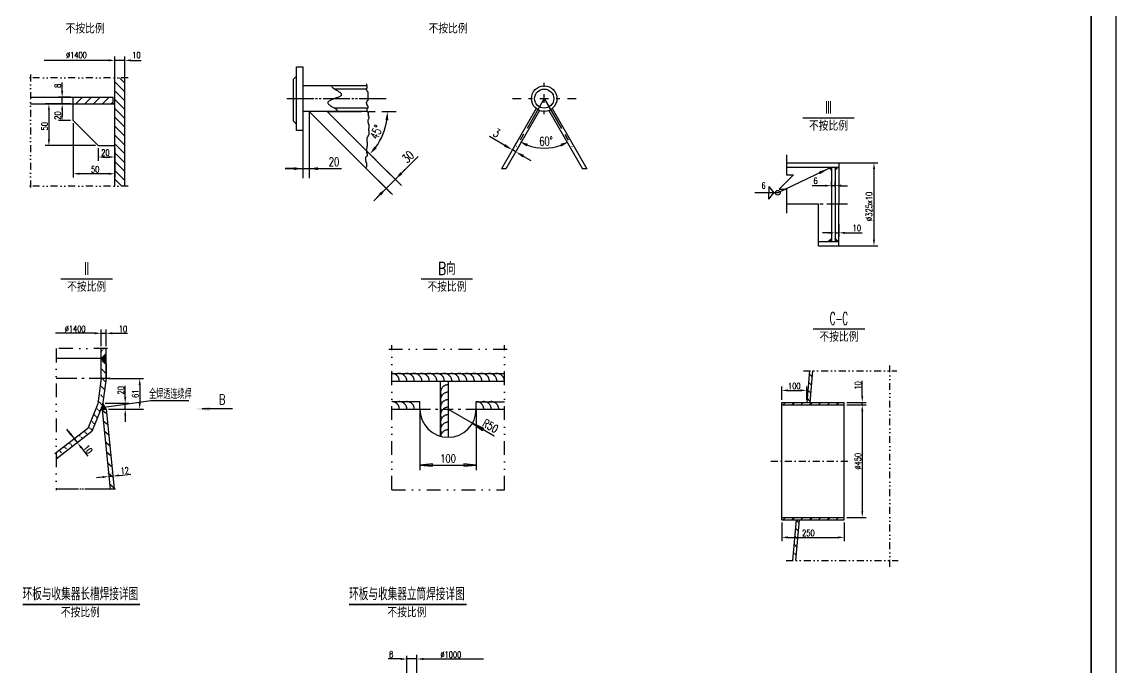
# Model space of a CAD drawing. Extents: x 1416 to 4159, y -4009 to -2804.
# Drawn here: x 1819.6 to 2257.2, y -3506.5 to -3248.4 of the extents above; entities that cross this region are included whole.
import ezdxf
from ezdxf.enums import TextEntityAlignment as Align

# ---------------------------------------------------------------- set-up
doc = ezdxf.new("R2010")
doc.units = 0
doc.header["$LTSCALE"] = 11
doc.header["$MEASUREMENT"] = 0
for name, pattern in [('CENTER', [2, 1.25, -0.25, 0.25, -0.25]), ('CENTER2', [1.125, 0.75, -0.125, 0.125, -0.125]), ('DASHDOT2', [0.5, 0.25, -0.125, 0, -0.125]), ('DIVIDE', [1.25, 0.5, -0.25, 0, -0.25, 0, -0.25]), ('DIVIDE2', [0.625, 0.25, -0.125, 0, -0.125, 0, -0.125])]:
    doc.linetypes.add(name, pattern=pattern)
doc.layers.get('0').update_dxf_attribs({"linetype": 'CONTINUOUS'})
doc.layers.get('DEFPOINTS').update_dxf_attribs({"linetype": 'CONTINUOUS'})
for name, color, linetype in [('1', 2, 'CENTER'), ('2', 2, 'CONTINUOUS'), ('3', 2, 'DIVIDE')]:
    doc.layers.add(name, color=color, linetype=linetype)
doc.styles.add('H5', font='romans', dxfattribs={"width": 0.8, "bigfont": 'HZ5.SHX'})
doc.styles.add('HZ', font='txt', dxfattribs={"width": 0.5, "bigfont": 'hztxt.shx'})
doc.styles.add('HZTXT', font='ROMANS', dxfattribs={"width": 0.7, "bigfont": 'HZTXT'})
doc.dimstyles.get("Standard").update_dxf_attribs({"dimtxt": 0.18, "dimasz": 0.18, "dimexe": 0.18, "dimexo": 0.0625, "dimgap": 0.09, "dimtad": 0, "dimtih": 1, "dimtoh": 1, "dimdec": 4, "dimzin": 0, "dimtxsty": 'STANDARD', "dimcen": 0.09, "dimazin": 3, "dimtfac": 1, "dimtdec": 4, "dimtofl": 0, "dimtmove": 0, "dimatfit": 3, "dimtolj": 1, "dimtzin": 0})
doc.dimstyles.new('STANDARD$0', dxfattribs={"dimscale": 0, "dimtxt": 4, "dimasz": 3, "dimexe": 1.5, "dimexo": 0, "dimgap": 1, "dimtad": 1, "dimdec": 0, "dimlfac": 5, "dimzin": 12, "dimtxsty": 'H5', "dimcen": 0, "dimazin": 3, "dimtfac": 1, "dimtdec": 0, "dimtmove": 0, "dimatfit": 3, "dimtvp": 0.833333, "dimtolj": 1, "dimtzin": 1})
pattern_1 = [(45, (-755.42758, -109.4814), (-0.0883883476, 0.0883883476), []), (135, (-755.42758, -109.4814), (-0.0883883476, -0.0883883476), [])]
pattern_2 = [(45, (0, 102.917), (-1.767767, 1.767767), [])]

# ---------------------------------------------------------------- blocks, each defined once
blk = doc.blocks.new('*D71')
at = {"color": 2, "linetype": 'BYBLOCK'}
for p, q in [((2148.96, -3310.57), (2148.96, -3315.48)), ((2150.51, -3310.57), (2150.51, -3315.48)), ((2146.46, -3313.98), (2143.96, -3313.98)), ((2148.96, -3313.98), (2150.51, -3313.98)), ((2153.01, -3313.98), (2159.87, -3313.98))]:
    blk.add_line(p, q, dxfattribs=at)
for points in [[(2146.46, -3313.57), (2146.46, -3314.4), (2148.96, -3313.98)], [(2153.01, -3313.57), (2153.01, -3314.4), (2150.51, -3313.98)]]:
    blk.add_solid(points, dxfattribs=at)
at = {"layer": 'DEFPOINTS', "color": 0, "linetype": 'BYBLOCK'}
for p in [(2148.96, -3310.57), (2150.51, -3310.57), (2150.51, -3313.98)]:
    blk.add_point(p, dxfattribs=at)
at = {"color": 2, "linetype": 'BYBLOCK', "insert": (2157.69, -3312.03), "char_height": 2.5, "attachment_point": 5, "style": 'H5'}
blk.add_mtext('\\A1;10', dxfattribs=at)
blk = doc.blocks.new('*D72')
at = {"color": 2, "linetype": 'BYBLOCK'}
for p, q in [((2148.17, -3285.95), (2166.04, -3285.95)), ((2164.54, -3288.45), (2164.54, -3316.69)), ((2143.73, -3319.19), (2166.04, -3319.19))]:
    blk.add_line(p, q, dxfattribs=at)
for points in [[(2164.13, -3288.45), (2164.96, -3288.45), (2164.54, -3285.95)], [(2164.13, -3316.69), (2164.96, -3316.69), (2164.54, -3319.19)]]:
    blk.add_solid(points, dxfattribs=at)
at = {"layer": 'DEFPOINTS', "color": 0, "linetype": 'BYBLOCK'}
for p in [(2148.17, -3285.95), (2143.73, -3319.19), (2164.54, -3319.19)]:
    blk.add_point(p, dxfattribs=at)
at = {"color": 2, "linetype": 'BYBLOCK', "insert": (2162.59, -3303.42), "char_height": 2.5, "attachment_point": 5, "rotation": 90, "style": 'H5'}
blk.add_mtext('\\A1;∅325x10', dxfattribs=at)
blk = doc.blocks.new('*D73')
at = {"color": 2, "linetype": 'BYBLOCK'}
for p, q in [((2144.99, -3295.11), (2139.85, -3295.11)), ((2147.49, -3295.4), (2147.49, -3293.61)), ((2148.96, -3295.11), (2147.49, -3295.11)), ((2148.96, -3295.4), (2148.96, -3293.61)), ((2151.46, -3295.11), (2153.96, -3295.11))]:
    blk.add_line(p, q, dxfattribs=at)
for points in [[(2144.99, -3294.69), (2144.99, -3295.52), (2147.49, -3295.11)], [(2151.46, -3294.69), (2151.46, -3295.52), (2148.96, -3295.11)]]:
    blk.add_solid(points, dxfattribs=at)
at = {"layer": 'DEFPOINTS', "color": 0, "linetype": 'BYBLOCK'}
for p in [(2148.96, -3295.11), (2147.49, -3295.4), (2148.96, -3295.4)]:
    blk.add_point(p, dxfattribs=at)
at = {"color": 2, "linetype": 'BYBLOCK', "insert": (2141.17, -3293.16), "char_height": 2.5, "attachment_point": 5, "style": 'H5'}
blk.add_mtext('\\A1;6', dxfattribs=at)
blk = doc.blocks.new('*D79')
at = {"color": 0, "linetype": 'BYBLOCK'}
blk.add_arc((2028.5, -3279.1), 19.8, 250.0954, 289.8027, dxfattribs=at)
for points in [[(2021.51, -3298.24), (2022, -3297.19), (2018.58, -3296.24)], [(2034.96, -3297.2), (2035.45, -3298.26), (2038.38, -3296.26)]]:
    blk.add_solid(points, dxfattribs=at)
at = {"layer": 'DEFPOINTS', "color": 0, "linetype": 'BYBLOCK'}
for p in [(2028.5, -3279.1), (2028.5, -3279.1), (2017.42, -3298.25), (2025.04, -3298.59), (2039.54, -3298.27)]:
    blk.add_point(p, dxfattribs=at)
at = {"color": 0, "linetype": 'BYBLOCK', "insert": (2029.23, -3296.13), "char_height": 3.5, "attachment_point": 5, "rotation": 2.4571, "style": 'HZTXT'}
blk.add_mtext('\\A1;60°', dxfattribs=at)
blk = doc.blocks.new('*D80')
at = {"color": 0, "linetype": 'BYBLOCK'}
for p, q in [((1971.37, -3308.93), (1978.07, -3302.24)), ((1965.64, -3308.14), (1971.37, -3313.88)), ((1962.03, -3311.75), (1967.77, -3317.48)), ((1965.29, -3315.01), (1968.9, -3311.4)), ((1962.82, -3317.48), (1960.34, -3319.96))]:
    blk.add_line(p, q, dxfattribs=at)
for points in [[(1970.96, -3308.52), (1971.79, -3309.34), (1968.9, -3311.4)], [(1962.41, -3317.07), (1963.23, -3317.9), (1965.29, -3315.01)]]:
    blk.add_solid(points, dxfattribs=at)
at = {"layer": 'DEFPOINTS', "color": 0, "linetype": 'BYBLOCK'}
for p in [(1964.93, -3307.44), (1961.32, -3311.04), (1968.9, -3311.4)]:
    blk.add_point(p, dxfattribs=at)
at = {"color": 0, "linetype": 'BYBLOCK', "insert": (1974.01, -3302.4), "char_height": 3.5, "attachment_point": 5, "rotation": 45, "style": 'HZTXT'}
blk.add_mtext('\\A1;30', dxfattribs=at)
blk = doc.blocks.new('*D81')
at = {"color": 0, "linetype": 'BYBLOCK'}
for p, q in [((1963.54, -3284.22), (1969.32, -3284.23)), ((1958.14, -3300.64), (1961.23, -3303.74))]:
    blk.add_line(p, q, dxfattribs=at)
blk.add_arc((1941.69, -3284.2), 24.13, 323.317, 351.6151, dxfattribs=at)
for points in [[(1964.98, -3287.67), (1966.15, -3287.76), (1965.82, -3284.23)], [(1961.49, -3299), (1960.6, -3298.23), (1958.76, -3301.26)]]:
    blk.add_solid(points, dxfattribs=at)
at = {"layer": 'DEFPOINTS', "color": 0, "linetype": 'BYBLOCK'}
for p in [(1941.69, -3284.2), (1941.69, -3284.2), (1962.54, -3284.22), (1965, -3290.46), (1957.43, -3299.94)]:
    blk.add_point(p, dxfattribs=at)
at = {"color": 0, "linetype": 'BYBLOCK', "insert": (1961.4, -3292.49), "char_height": 3.5, "attachment_point": 5, "rotation": 67.1934, "style": 'HZTXT'}
blk.add_mtext('\\A1;45°', dxfattribs=at)
blk = doc.blocks.new('*D82')
at = {"color": 0, "linetype": 'BYBLOCK'}
for p, q in [((1934.48, -3285.2), (1934.48, -3310.61)), ((1931.93, -3292.85), (1931.93, -3310.61)), ((1928.43, -3307.11), (1924.93, -3307.11)), ((1931.93, -3307.11), (1934.48, -3307.11)), ((1937.98, -3307.11), (1947.45, -3307.11))]:
    blk.add_line(p, q, dxfattribs=at)
for points in [[(1928.43, -3306.53), (1928.43, -3307.69), (1931.93, -3307.11)], [(1937.98, -3306.53), (1937.98, -3307.69), (1934.48, -3307.11)]]:
    blk.add_solid(points, dxfattribs=at)
at = {"layer": 'DEFPOINTS', "color": 0, "linetype": 'BYBLOCK'}
for p in [(1934.48, -3284.2), (1931.93, -3291.85), (1934.48, -3307.11)]:
    blk.add_point(p, dxfattribs=at)
at = {"color": 0, "linetype": 'BYBLOCK', "insert": (1944.46, -3304.36), "char_height": 3.5, "attachment_point": 5, "style": 'HZTXT'}
blk.add_mtext('\\A1;20', dxfattribs=at)
blk = doc.blocks.new('*D83')
at = {"color": 0, "linetype": 'BYBLOCK'}
for p, q in [((2012.75, -3297.84), (2006.58, -3294.27)), ((2016.19, -3298.89), (2017.53, -3296.56)), ((2017.51, -3299.66), (2018.86, -3297.32)), ((2017.11, -3300.35), (2015.78, -3299.59)), ((2020.14, -3302.1), (2023.17, -3303.85))]:
    blk.add_line(p, q, dxfattribs=at)
for points in [[(2013.04, -3297.33), (2012.46, -3298.34), (2015.78, -3299.59)], [(2020.43, -3301.6), (2019.85, -3302.61), (2017.11, -3300.35)]]:
    blk.add_solid(points, dxfattribs=at)
at = {"layer": 'DEFPOINTS', "color": 0, "linetype": 'BYBLOCK'}
for p in [(2015.69, -3299.76), (2017.01, -3300.52), (2017.11, -3300.35)]:
    blk.add_point(p, dxfattribs=at)
at = {"color": 0, "linetype": 'BYBLOCK', "insert": (2009.52, -3292.8), "char_height": 3.5, "attachment_point": 5, "rotation": 329.9999, "style": 'HZTXT'}
blk.add_mtext('\\A1;3', dxfattribs=at)
blk = doc.blocks.new('*X11')
at = {"color": 0}
for p, q in [((15589, 7422), (15649, 7482)), ((15589, 7316), (15649, 7376)), ((15595, 7216), (15635, 7255)), ((15635, 7255), (15649, 7270)), ((15607, 7122), (15660, 7175)), ((15620, 7028), (15672, 7081)), ((15633, 6935), (15684, 6987)), ((15663, 6860), (15708, 6905)), ((15694, 6784), (15738, 6829)), ((15724, 6708), (15769, 6753)), ((15755, 6633), (15799, 6677)), ((15810, 6582), (15850, 6622)), ((15870, 6536), (15910, 6576)), ((15929, 6490), (15970, 6530)), ((15989, 6443), (16030, 6484)), ((16049, 6397), (16090, 6438)), ((16108, 6350), (16150, 6392)), ((16168, 6304), (16189, 6325))]:
    blk.add_line(p, q, dxfattribs=at)
blk = doc.blocks.new('*X12')
at = {"color": 0}
blk.add_line((15649, 7579), (15613, 7615), dxfattribs=at)
blk = doc.blocks.new('*D92')
at = {"color": 0, "linetype": 'BYBLOCK'}
for p, q in [((2123.46, -3502.53), (2123.46, -3497.21)), ((2125.96, -3498.71), (2130.96, -3498.71)), ((2133.46, -3502.53), (2133.46, -3497.21))]:
    blk.add_line(p, q, dxfattribs=at)
for points in [[(2125.96, -3498.3), (2125.96, -3499.13), (2123.46, -3498.71)], [(2130.96, -3498.3), (2130.96, -3499.13), (2133.46, -3498.71)]]:
    blk.add_solid(points, dxfattribs=at)
at = {"layer": 'DEFPOINTS', "color": 0, "linetype": 'BYBLOCK'}
for p in [(2133.46, -3498.71), (2123.46, -3503.53), (2133.46, -3503.53)]:
    blk.add_point(p, dxfattribs=at)
at = {"color": 0, "linetype": 'BYBLOCK', "insert": (2128.5, -3496.96), "char_height": 2.5, "attachment_point": 5, "style": 'HZTXT'}
blk.add_mtext('\\A1;100', dxfattribs=at)
blk = doc.blocks.new('*D93')
at = {"color": 0, "linetype": 'BYBLOCK'}
for p, q in [((2123.46, -3551.53), (2123.46, -3559.01)), ((2148.46, -3551.53), (2148.46, -3559.01)), ((2125.96, -3557.51), (2145.96, -3557.51))]:
    blk.add_line(p, q, dxfattribs=at)
for points in [[(2125.96, -3557.1), (2125.96, -3557.93), (2123.46, -3557.51)], [(2145.96, -3557.1), (2145.96, -3557.93), (2148.46, -3557.51)]]:
    blk.add_solid(points, dxfattribs=at)
at = {"layer": 'DEFPOINTS', "color": 0, "linetype": 'BYBLOCK'}
for p in [(2123.46, -3550.53), (2148.46, -3550.53), (2148.46, -3557.51)]:
    blk.add_point(p, dxfattribs=at)
at = {"color": 0, "linetype": 'BYBLOCK', "insert": (2134.15, -3555.76), "char_height": 2.5, "attachment_point": 5, "style": 'HZTXT'}
blk.add_mtext('\\A1;250', dxfattribs=at)
blk = doc.blocks.new('*D94')
at = {"color": 0, "linetype": 'BYBLOCK'}
for p, q in [((2149.46, -3504.53), (2157.19, -3504.53)), ((2155.69, -3507.03), (2155.69, -3547.03)), ((2149.46, -3549.53), (2157.19, -3549.53))]:
    blk.add_line(p, q, dxfattribs=at)
for points in [[(2155.28, -3507.03), (2156.11, -3507.03), (2155.69, -3504.53)], [(2155.28, -3547.03), (2156.11, -3547.03), (2155.69, -3549.53)]]:
    blk.add_solid(points, dxfattribs=at)
at = {"layer": 'DEFPOINTS', "color": 0, "linetype": 'BYBLOCK'}
for p in [(2148.46, -3504.53), (2148.46, -3549.53), (2155.69, -3549.53)]:
    blk.add_point(p, dxfattribs=at)
at = {"color": 0, "linetype": 'BYBLOCK', "insert": (2153.94, -3527.07), "char_height": 2.5, "attachment_point": 5, "rotation": 90, "style": 'HZTXT'}
blk.add_mtext('\\A1;∅450', dxfattribs=at)
blk = doc.blocks.new('*D95')
at = {"color": 0, "linetype": 'BYBLOCK'}
for p, q in [((2155.69, -3501.03), (2155.69, -3494.94)), ((2149.46, -3503.53), (2157.19, -3503.53)), ((2149.46, -3504.53), (2157.19, -3504.53)), ((2155.69, -3504.53), (2155.69, -3503.53)), ((2155.69, -3507.03), (2155.69, -3509.53))]:
    blk.add_line(p, q, dxfattribs=at)
for points in [[(2155.28, -3501.03), (2156.11, -3501.03), (2155.69, -3503.53)], [(2155.28, -3507.03), (2156.11, -3507.03), (2155.69, -3504.53)]]:
    blk.add_solid(points, dxfattribs=at)
at = {"layer": 'DEFPOINTS', "color": 0, "linetype": 'BYBLOCK'}
for p in [(2148.46, -3503.53), (2148.46, -3504.53), (2155.69, -3503.53)]:
    blk.add_point(p, dxfattribs=at)
at = {"color": 0, "linetype": 'BYBLOCK', "insert": (2153.94, -3496.74), "char_height": 2.5, "attachment_point": 5, "rotation": 90, "style": 'HZTXT'}
blk.add_mtext('\\A1;10', dxfattribs=at)

msp = doc.modelspace()

# ---------------------------------------------------------------- hatches: boundary and pattern name
h = msp.add_hatch()
h.set_pattern_fill('ANSI37', color=2, style=0)
h.set_pattern_definition([(315, (-2743.02769, -23.1469), (-0.0883883476, -0.0883883476), []), (225, (-2743.02769, -23.1469), (-0.0883883476, 0.0883883476), [])])
h.paths.add_polyline_path([(2143.32549, -3307.70622), (2142.10011, -3306.48436), (2143.32549, -3306.48436)])
h.paths.add_polyline_path([(2144.79807, -3307.70622), (2144.79807, -3306.48436), (2146.02345, -3306.48436)])
h = msp.add_hatch()
h.set_pattern_fill('ANSI37', color=2, style=0)
h.set_pattern_definition([(45, (-2743.02769, -6619.59953), (-0.0883883476, 0.0883883476), []), (135, (-2743.02769, -6619.59953), (-0.0883883476, -0.0883883476), [])])
h.paths.add_polyline_path([(2143.32549, -3335.0402), (2142.10011, -3336.26206), (2143.32549, -3336.26206)])
h.paths.add_polyline_path([(2146.02345, -3336.26206), (2144.79807, -3335.0402), (2144.79807, -3336.26206)])
at = {"layer": '2'}
h = msp.add_hatch(dxfattribs=at)
h.set_pattern_fill('ANSI31', color=256, scale=20, angle=90, style=0)
h.set_pattern_definition([(135, (-752.327, -122.4042), (-1.767767, -1.767767), [])])
h.paths.add_polyline_path([(1860.77188, -3270.80323), (1856.77188, -3270.80323), (1856.77188, -3296.86331), (1856.77188, -3314.10393), (1860.77188, -3314.10393)])
h = msp.add_hatch(dxfattribs=at)
h.set_pattern_fill('ANSI31', color=256, scale=20, style=0)
h.set_pattern_definition([(45, (-752.327, -122.4042), (-1.767767, 1.767767), [])])
h.paths.add_polyline_path([(1856.10522, -3281.19664), (1856.10522, -3278.52998), (1840.10522, -3278.52998), (1840.10522, -3281.19664)])
h = msp.add_hatch(dxfattribs=at)
h.set_pattern_fill('ANSI37', color=256, style=0)
h.set_pattern_definition(pattern_1)
h.paths.add_polyline_path([(1851.25996, -3383.09408), (1853.25994, -3385.09406), (1853.25994, -3383.09408)])
h.paths.add_polyline_path([(1853.25994, -3381.0941), (1851.25996, -3383.09408), (1853.25994, -3383.09408)])
h = msp.add_hatch(dxfattribs=at)
h.set_pattern_fill('ANSI31', color=256, scale=20, angle=90, style=0)
h.set_pattern_definition([(135, (0, 102.917), (-1.767767, -1.767767), [])])
h.paths.add_polyline_path([(2135.80155, -3387.92616), (2134.59678, -3387.92616), (2133.46457, -3400.61067), (2134.66934, -3400.61067)])
h.paths.add_polyline_path([(2130.47416, -3447.61067), (2129.26939, -3447.61067), (2127.81938, -3463.85554), (2129.02415, -3463.85554)])
h = msp.add_hatch(dxfattribs=at)
h.set_pattern_fill('ANSI37', color=256, style=0)
h.set_pattern_definition(pattern_1)
h.paths.add_polyline_path([(1851.95718, -3400.92365), (1851.86021, -3401.66606), (1851.05739, -3403.65446), (1853.25994, -3403.31154)])
h = msp.add_hatch(dxfattribs=at)
h.set_pattern_fill('ANSI31', color=256, scale=20, style=0)
h.set_pattern_definition(pattern_2)
h.paths.add_polyline_path([(2123.46457, -3400.61067), (2123.46457, -3401.61067), (2148.46457, -3401.61067), (2148.46457, -3400.61067)])
h = msp.add_hatch(dxfattribs=at)
h.set_pattern_fill('ANSI31', color=256, scale=20, style=0)
h.set_pattern_definition(pattern_2)
h.paths.add_polyline_path([(2148.46457, -3447.61067), (2148.46457, -3446.61067), (2123.46457, -3446.61067), (2123.46457, -3447.61067)])

# ---------------------------------------------------------------- linework, layer by layer
at = {"color": 0, "linetype": 'BYBLOCK'}
for p, q in [((1854.27188, -3263.78612), (1828.52199, -3263.78612)), ((1854.27188, -3263.78612), (1848.18855, -3263.78612)), ((1856.77188, -3280.19664), (1856.77188, -3262.28612)), ((1856.77188, -3296.86331), (1856.77188, -3262.28612)), ((1860.77188, -3263.78612), (1856.77188, -3263.78612)), ((1860.77188, -3296.86331), (1860.77188, -3262.28612)), ((1863.27188, -3263.78612), (1867.29158, -3263.78612)), ((1835.71477, -3276.02998), (1835.71477, -3272.62364)), ((1839.10522, -3281.19664), (1828.90582, -3281.19664)), ((1839.10522, -3278.52998), (1834.21477, -3278.52998)), ((1839.10522, -3281.19664), (1834.21477, -3281.19664)), ((1839.10522, -3281.19664), (1834.21477, -3281.19664)), ((1835.71477, -3281.19664), (1835.71477, -3278.52998)), ((1830.40582, -3283.69664), (1830.40582, -3295.36331)), ((1835.71477, -3283.69664), (1835.71477, -3285.36331)), ((1835.71477, -3283.69664), (1835.71477, -3286.19664)), ((1839.10522, -3287.86331), (1834.21477, -3287.86331)), ((1840.10522, -3288.86331), (1840.10522, -3310.64061)), ((1849.10522, -3297.86331), (1828.90582, -3297.86331)), ((1850.10522, -3298.86331), (1850.10522, -3303.9658)), ((1856.77188, -3298.86331), (1856.77188, -3303.9658)), ((1856.77188, -3298.86331), (1856.77188, -3310.64061)), ((1852.60522, -3302.4658), (1854.27188, -3302.4658)), ((1854.27188, -3309.14061), (1842.60522, -3309.14061)), ((1848.75996, -3372.95235), (1833.10911, -3372.95235)), ((1848.75996, -3372.95235), (1846.25996, -3372.95235)), ((1851.25996, -3378.09412), (1851.25996, -3371.45235)), ((1851.25996, -3378.09412), (1851.25996, -3371.45235)), ((1851.25996, -3372.95235), (1853.25994, -3372.95235)), ((1853.25994, -3378.09412), (1853.25994, -3371.45235)), ((1855.75994, -3372.95235), (1861.84327, -3372.95235)), ((1854.25994, -3391.094), (1868.22417, -3391.094)), ((1860.93108, -3398.42365), (1860.93108, -3393.91383)), ((1866.72417, -3393.594), (1866.72417, -3400.81154)), ((1852.95718, -3400.92365), (1862.43108, -3400.92365)), ((1854.25994, -3403.31154), (1862.43108, -3403.31154)), ((1854.25994, -3403.31154), (1868.22417, -3403.31154)), ((1860.93108, -3403.31154), (1860.93108, -3400.92365)), ((1860.93108, -3405.81154), (1860.93108, -3408.31154)), ((1839.09523, -3413.24872), (1837.55894, -3411.27646)), ((1840.63152, -3415.22098), (1841.79825, -3416.71879)), ((1843.33454, -3418.69105), (1845.98451, -3422.09303)), ((1851.8913, -3430.47991), (1849.40403, -3430.73189)), ((1854.27778, -3429.23303), (1854.22738, -3428.73558)), ((1854.37857, -3430.22794), (1855.9704, -3430.06667)), ((1855.86961, -3429.07177), (1855.81922, -3428.57431)), ((1858.45767, -3429.8147), (1863.23908, -3429.33031)), ((1977.60528, -3502.23418), (1977.60528, -3501.73418)), ((1980.10528, -3503.23418), (2004.1922, -3503.23418))]:
    msp.add_line(p, q, dxfattribs=at)
at = {"color": 2}
for p, q in [((2125.33205, -3301.56165), (2125.33205, -3309.58943)), ((2128.16816, -3309.58943), (2122.49595, -3315.2561)), ((2125.33205, -3309.58943), (2128.16816, -3309.58943)), ((2122.49595, -3315.2561), (2125.33205, -3315.2561)), ((2125.33205, -3315.2561), (2125.33205, -3324.93665))]:
    msp.add_line(p, q, dxfattribs=at)
for p, q in [((2125.33205, -3304.75071), (2146.34788, -3304.75071)), ((2125.33205, -3306.48436), (2146.34788, -3306.48436)), ((2143.32549, -3306.48436), (2143.32549, -3336.26206)), ((2144.79807, -3306.48436), (2144.79807, -3336.26206)), ((2146.34788, -3304.75071), (2146.34788, -3321.37321)), ((2138.16031, -3321.37321), (2125.26945, -3321.37321)), ((2138.16031, -3337.99571), (2138.16031, -3321.37321)), ((2146.34788, -3337.99571), (2146.34788, -3321.37321)), ((2146.34788, -3337.60571), (2146.34788, -3321.37321)), ((2138.16031, -3336.26206), (2146.34788, -3336.26206)), ((2138.16031, -3337.60571), (2138.16031, -3336.65206)), ((2138.16031, -3337.99571), (2146.34788, -3337.99571))]:
    msp.add_line(p, q)
at = {"color": 0}
for p, q in [((2143.32549, -3307.70622), (2142.10011, -3306.48436)), ((2144.79807, -3307.70622), (2146.02345, -3306.48436)), ((2138.16031, -3321.37321), (2125.26945, -3321.37321)), ((2143.32549, -3335.0402), (2142.10011, -3336.26206)), ((2144.79807, -3335.0402), (2146.02345, -3336.26206))]:
    msp.add_line(p, q, dxfattribs=at)
at = {"color": 2, "linetype": 'CENTER2'}
msp.add_line((2149.71745, -3321.37321), (2125.33205, -3321.37321), dxfattribs=at)
at = {"color": 2, "linetype": 'BYBLOCK'}
for p, q in [((1971.10528, -3503.23418), (1966.02194, -3503.23418)), ((1973.60528, -3513.18069), (1973.60528, -3501.98418)), ((1977.60528, -3503.23418), (1973.60528, -3503.23418)), ((1977.60528, -3513.18069), (1977.60528, -3501.98418)), ((1980.10528, -3503.23418), (1982.60528, -3503.23418))]:
    msp.add_line(p, q, dxfattribs=at)
at = {"color": 2}
msp.add_circle((2121.88628, -3316.77553), 0.93758, dxfattribs=at)
at = {"color": 0, "linetype": 'BYBLOCK'}
for points in [[(1854.27188, -3263.36945), (1854.27188, -3264.20278), (1856.77188, -3263.78612)], [(1854.27188, -3263.36945), (1854.27188, -3264.20278), (1856.77188, -3263.78612)], [(1863.27188, -3263.36945), (1863.27188, -3264.20278), (1860.77188, -3263.78612)], [(1835.2981, -3276.02998), (1836.13143, -3276.02998), (1835.71477, -3278.52998)], [(1829.98915, -3283.69664), (1830.82249, -3283.69664), (1830.40582, -3281.19664)], [(1835.2981, -3283.69664), (1836.13143, -3283.69664), (1835.71477, -3281.19664)], [(1835.2981, -3283.69664), (1836.13143, -3283.69664), (1835.71477, -3281.19664)], [(1835.2981, -3285.36331), (1836.13143, -3285.36331), (1835.71477, -3287.86331)], [(1829.98915, -3295.36331), (1830.82249, -3295.36331), (1830.40582, -3297.86331)], [(1852.60522, -3302.04913), (1852.60522, -3302.88246), (1850.10522, -3302.4658)], [(1854.27188, -3302.04913), (1854.27188, -3302.88246), (1856.77188, -3302.4658)], [(1842.60522, -3308.72394), (1842.60522, -3309.55727), (1840.10522, -3309.14061)], [(1854.27188, -3308.72394), (1854.27188, -3309.55727), (1856.77188, -3309.14061)], [(1848.75996, -3372.53568), (1848.75996, -3373.36902), (1851.25996, -3372.95235)], [(1848.75996, -3372.53568), (1848.75996, -3373.36902), (1851.25996, -3372.95235)], [(1855.75994, -3372.53568), (1855.75994, -3373.36902), (1853.25994, -3372.95235)], [(1866.30751, -3393.594), (1867.14084, -3393.594), (1866.72417, -3391.094)], [(1860.51442, -3398.42365), (1861.34775, -3398.42365), (1860.93108, -3400.92365)], [(1860.51442, -3405.81154), (1861.34775, -3405.81154), (1860.93108, -3403.31154)], [(1866.30751, -3400.81154), (1867.14084, -3400.81154), (1866.72417, -3403.31154)], [(1839.42394, -3412.99267), (1838.76652, -3413.50477), (1840.63152, -3415.22098)], [(1843.66325, -3418.435), (1843.00583, -3418.9471), (1841.79825, -3416.71879)], [(1851.8493, -3430.06537), (1851.93329, -3430.89446), (1854.37857, -3430.22794)], [(1858.41568, -3429.40015), (1858.49967, -3430.22924), (1855.9704, -3430.06667)], [(1980.10528, -3502.81751), (1980.10528, -3503.65084), (1977.60528, -3503.23418)]]:
    msp.add_solid(points, dxfattribs=at)
at = {"color": 2, "linetype": 'BYBLOCK'}
for points in [[(1971.10528, -3502.81751), (1971.10528, -3503.65084), (1973.60528, -3503.23418)], [(1980.10528, -3502.81751), (1980.10528, -3503.65084), (1977.60528, -3503.23418)]]:
    msp.add_solid(points, dxfattribs=at)
at = {"layer": '1'}
for p, q in [((2028.49837, -3274.34717), (2028.49842, -3272.84718)), ((2028.49803, -3280.8471), (2028.49823, -3277.34714)), ((1925.55559, -3279.09712), (1936.30549, -3279.09712)), ((1937.05548, -3279.09712), (1937.80547, -3279.09712)), ((1938.55546, -3279.09712), (1939.30546, -3279.09712)), ((1940.05545, -3279.09712), (1950.80534, -3279.09712)), ((1951.55533, -3279.09712), (1952.30533, -3279.09712)), ((1953.05532, -3279.09712), (1953.80531, -3279.09712)), ((1954.5553, -3279.09712), (1965.3052, -3279.09712)), ((2015.74767, -3279.09712), (2019.24763, -3279.09712)), ((2028.49754, -3279.09712), (2017.42002, -3298.24899)), ((2022.2476, -3279.09712), (2023.74759, -3279.09712)), ((2026.74756, -3279.09712), (2030.24752, -3279.09712)), ((2028.49754, -3279.09712), (2039.54099, -3298.26866)), ((2033.24749, -3279.09712), (2034.74748, -3279.09712)), ((2037.74745, -3279.09712), (2041.24741, -3279.09712)), ((1931.93053, -3284.19707), (1931.93053, -3310.9718)), ((1934.4805, -3284.19707), (1934.4805, -3310.9718)), ((1941.69181, -3284.19707), (1956.41954, -3298.95538)), ((1941.69181, -3284.19707), (1962.5416, -3284.22179)), ((2028.49784, -3285.34706), (2028.49793, -3283.84707)), ((1957.43027, -3299.93551), (1968.03676, -3310.542)), ((1960.34376, -3319.95982), (1977.09454, -3303.20904)), ((1924.93053, -3307.11026), (1937.05014, -3307.11026)), ((1957.43027, -3307.14684), (1968.03676, -3317.75333)), ((1841.56006, -3391.094), (1833.26014, -3391.094)), ((1844.56003, -3391.094), (1843.56004, -3391.094)), ((1854.85992, -3391.094), (1846.56001, -3391.094)), ((1853.44301, -3405.11859), (1851.98419, -3403.92779)), ((1978.80584, -3403.29388), (1982.97246, -3403.29388)), ((1984.97244, -3403.29388), (1985.97243, -3403.29388)), ((1987.97241, -3403.29388), (1992.13904, -3403.29388)), ((1994.13902, -3403.29388), (1995.13901, -3403.29388)), ((1997.13899, -3403.29388), (2001.30561, -3403.29388)), ((1852.11754, -3407.90918), (1853.87068, -3409.34022)), ((1854.29836, -3413.56182), (1852.54521, -3412.13076)), ((1852.97289, -3416.3524), (1854.72603, -3417.78344)), ((1855.15371, -3422.00509), (1853.40056, -3420.57403)), ((1853.82831, -3424.79565), (1855.58139, -3426.22667)), ((1854.68359, -3433.23889), (1856.43674, -3434.66994)), ((1833.26014, -3435.20355), (1842.26005, -3435.20272)), ((1842.76004, -3435.20267), (1843.26004, -3435.20262)), ((1843.76003, -3435.20257), (1844.26003, -3435.20253)), ((1844.76002, -3435.20249), (1857.05751, -3435.20168))]:
    msp.add_line(p, q, dxfattribs=at)
at = {"layer": '1', "linetype": 'DIVIDE'}
for p, q in [((1967.55641, -3435.50818), (1967.55641, -3377.73578)), ((2012.55596, -3435.50818), (2012.55596, -3377.73578)), ((1853.87654, -3379.09412), (1832.76014, -3379.09412)), ((1833.26012, -3379.09412), (1833.26802, -3435.70355))]:
    msp.add_line(p, q, dxfattribs=at)
at = {"layer": '1', "linetype": 'CONTINUOUS'}
for p, q in [((1978.80584, -3403.29388), (1978.80584, -3427.64482)), ((1990.05573, -3403.29388), (1999.7984, -3408.91882)), ((2001.30561, -3403.29388), (2001.30561, -3427.64482)), ((1978.80584, -3425.64484), (2001.30561, -3425.64484)), ((1856.00906, -3430.44831), (1854.25592, -3429.01725)), ((1855.9704, -3430.06667), (1854.37857, -3430.22794))]:
    msp.add_line(p, q, dxfattribs=at)
at = {"layer": '1'}
msp.add_lwpolyline([(1943.54838, -3273.9861), (1943.43857, -3274.11204), (1943.50712, -3274.26234), (1943.63832, -3274.45077), (1943.85946, -3274.68007), (1944.19774, -3274.95296), (1944.6804, -3275.27216), (1944.91853, -3275.41327), (1945.17717, -3275.56153), (1945.44929, -3275.71624), (1945.728, -3275.87671), (1946.00622, -3276.04224), (1946.27707, -3276.21212), (1946.53351, -3276.38566), (1946.76861, -3276.56217), (1946.97535, -3276.74094), (1947.14683, -3276.92129), (1947.27598, -3277.1025), (1947.35591, -3277.28389), (1947.37959, -3277.46476), (1947.34004, -3277.64441), (1947.23038, -3277.82213), (1947.09908, -3277.95383), (1946.92867, -3278.08419), (1946.72359, -3278.21338), (1946.48815, -3278.34154), (1946.22663, -3278.46882), (1945.94343, -3278.59536), (1945.64284, -3278.72132), (1945.32927, -3278.84683), (1945.00701, -3278.97205), (1944.6804, -3279.09712), (1944.35379, -3279.22219), (1944.03153, -3279.34741), (1943.71796, -3279.47292), (1943.41738, -3279.59887), (1943.13418, -3279.72542), (1942.87266, -3279.8527), (1942.63721, -3279.98086), (1942.43213, -3280.11005), (1942.26173, -3280.24042), (1942.13043, -3280.37211), (1942.02071, -3280.54984), (1941.98121, -3280.72948), (1942.00489, -3280.91035), (1942.08482, -3281.09174), (1942.21397, -3281.27295), (1942.38545, -3281.4533), (1942.59219, -3281.63207), (1942.8273, -3281.80858), (1943.08374, -3281.98212), (1943.35459, -3282.152), (1943.63281, -3282.31752), (1943.91151, -3282.47799), (1944.18363, -3282.63271), (1944.44227, -3282.78097), (1944.6804, -3282.92208), (1945.16306, -3283.24128), (1945.50134, -3283.51417), (1945.72243, -3283.74347), (1945.85368, -3283.9319), (1945.92224, -3284.08219), (1945.95539, -3284.19707)], dxfattribs=at)
at = {"layer": '1', "linetype": 'CONTINUOUS'}
for points in [[(1999.7984, -3408.91882), (2003.87844, -3411.85184), (2004.37844, -3410.98583), (1999.7984, -3408.91882), (2008.45854, -3413.91885)], [(1978.80584, -3425.64484), (1983.80579, -3426.14484), (1983.80579, -3425.14485), (1978.80584, -3425.64484)], [(2001.30561, -3425.64484), (1996.30566, -3425.14483), (1996.30566, -3426.14482), (2001.30561, -3425.64484)]]:
    msp.add_lwpolyline(points, dxfattribs=at)
at = {"layer": '1'}
for centre, start, end in [((1967.55595, -3392.04399), 0, 90.0781906), ((1970.55592, -3392.04399), 0, 120), ((1973.55589, -3392.04399), 0, 120), ((1976.55586, -3392.04399), 0, 120), ((1979.55583, -3392.04399), 0, 120), ((1982.5558, -3392.04399), 0, 120), ((1985.55577, -3392.04399), 0, 120), ((1988.55574, -3392.04399), 0, 120), ((1991.55571, -3392.04399), 0, 120), ((1994.55568, -3392.04399), 0, 120), ((1997.55565, -3392.04399), 0, 120), ((2000.55562, -3392.04399), 0, 120), ((2003.55559, -3392.04399), 0, 120), ((2006.55556, -3392.04399), 0, 120), ((2009.55553, -3392.04399), 0, 120), ((1990.05651, -3396.54394), 90, 210), ((1990.05625, -3402.54388), 90, 210), ((1990.05638, -3399.54391), 90, 210), ((1967.55595, -3403.29388), 0, 90.0773753), ((1970.55592, -3403.29388), 0, 120), ((1973.55589, -3403.29388), 0, 120), ((1990.05612, -3405.54385), 90, 210), ((2001.30561, -3403.29388), 119.8779966, 120), ((2001.30561, -3403.29388), 0, 89.9251675), ((2004.30558, -3403.29388), 0, 120), ((2007.30555, -3403.29388), 0, 120), ((1990.05586, -3411.54379), 90, 210), ((1990.05599, -3408.54382), 90, 210), ((1990.05573, -3414.54376), 90, 172.3377254)]:
    msp.add_arc(centre, 2.99997, start, end, dxfattribs=at)
at = {"layer": '2'}
for p, q in [((2257.20728, -4000.80904), (2257.20728, -2811.80904)), ((1856.77188, -3314.10393), (1856.77188, -3269.40517)), ((1860.77188, -3314.10393), (1860.77188, -3269.40517)), ((1957.43027, -3275.27216), (1944.6804, -3275.27216)), ((1957.45561, -3275.20709), (1957.30849, -3275.20709)), ((1957.30849, -3275.20709), (1957.30849, -3275.50113)), ((1957.30849, -3275.50113), (1957.45561, -3275.64815)), ((1957.60272, -3273.29584), (1957.45561, -3273.29584)), ((1957.45561, -3273.29584), (1957.45561, -3273.88392)), ((1957.45561, -3273.88392), (1957.60272, -3273.88392)), ((1957.60272, -3274.91305), (1957.45561, -3275.06007)), ((1957.45561, -3275.06007), (1957.45561, -3275.20709)), ((1957.45561, -3275.64815), (1957.45561, -3275.79517)), ((1957.45561, -3275.79517), (1957.60272, -3275.79517)), ((1957.60272, -3273.88392), (1957.60272, -3274.91305)), ((1957.60272, -3275.79517), (1957.60272, -3275.94219)), ((1957.60272, -3275.94219), (1957.74985, -3276.0892)), ((1957.74985, -3276.0892), (1957.74985, -3276.23623)), ((1957.74985, -3276.23623), (1957.89696, -3276.38325)), ((1957.89696, -3276.38325), (1957.89696, -3279.9117)), ((1823.04179, -3278.52998), (1856.10522, -3278.52998)), ((1823.04179, -3281.19664), (1856.77188, -3281.19664)), ((1840.10522, -3287.86331), (1840.10522, -3278.52998)), ((1856.10522, -3281.19664), (1856.10522, -3278.52998)), ((1957.45561, -3280.6468), (1957.30849, -3280.6468)), ((1957.30849, -3280.6468), (1957.30849, -3280.94084)), ((1957.30849, -3280.94084), (1957.45561, -3281.08786)), ((1957.60272, -3280.35276), (1957.45561, -3280.35276)), ((1957.45561, -3280.35276), (1957.45561, -3280.6468)), ((1957.45561, -3281.08786), (1957.45561, -3281.3819)), ((1957.45561, -3281.3819), (1957.60272, -3281.3819)), ((1957.89696, -3279.9117), (1957.60272, -3280.05873)), ((1957.60272, -3280.05873), (1957.60272, -3280.35276)), ((1957.60272, -3281.3819), (1957.60272, -3281.52892)), ((1957.60272, -3281.52892), (1957.74985, -3281.52892)), ((1957.74985, -3281.52892), (1957.74985, -3281.82296)), ((1957.74985, -3281.82296), (1957.89696, -3282.26401)), ((1957.43027, -3282.92208), (1944.6804, -3282.92208)), ((1957.74985, -3282.99911), (1957.60272, -3282.99911)), ((1957.60272, -3282.99911), (1957.60272, -3284.17526)), ((1957.60272, -3284.17526), (1957.74985, -3284.17526)), ((1957.89696, -3282.85209), (1957.74985, -3282.99911)), ((1957.74985, -3284.17526), (1957.74985, -3284.32228)), ((1957.74985, -3284.32228), (1957.89696, -3284.32228)), ((1957.89696, -3282.26401), (1957.89696, -3282.85209)), ((1957.89696, -3284.32228), (1957.89696, -3284.4693)), ((1957.89696, -3284.4693), (1958.04408, -3284.4693)), ((1958.04408, -3284.4693), (1958.04408, -3285.49844)), ((1958.04408, -3285.49844), (1958.04408, -3285.35142)), ((1958.05474, -3285.49631), (1958.17414, -3285.55597)), ((1958.20399, -3285.91393), (1958.14429, -3286.03325)), ((1958.14429, -3286.03325), (1958.14429, -3286.15257)), ((1958.14429, -3286.15257), (1958.26369, -3286.27189)), ((1958.17414, -3285.55597), (1958.20399, -3285.67529)), ((1958.20399, -3285.67529), (1958.23384, -3285.79461)), ((1958.23384, -3285.79461), (1958.20399, -3285.91393)), ((1958.26369, -3286.27189), (1958.32339, -3286.3912)), ((1958.32339, -3286.3912), (1958.32339, -3286.51053)), ((1840.10522, -3287.86331), (1850.10522, -3297.86331)), ((1958.04408, -3287.5567), (1957.89696, -3287.5567)), ((1957.89696, -3287.5567), (1957.89696, -3288.58584)), ((1957.89696, -3288.58584), (1958.04408, -3288.58584)), ((1958.1912, -3287.26267), (1958.04408, -3287.40969)), ((1958.04408, -3287.40969), (1958.04408, -3287.5567)), ((1958.04408, -3288.58584), (1958.04408, -3288.87988)), ((1958.04408, -3288.87988), (1958.1912, -3289.32094)), ((1958.33832, -3286.96863), (1958.1912, -3287.26267)), ((1958.1912, -3289.32094), (1958.33832, -3289.32094)), ((1958.32339, -3286.51053), (1958.29354, -3286.62985)), ((1958.29354, -3286.62985), (1958.32339, -3286.65967)), ((1958.33832, -3286.67459), (1958.33832, -3286.96863)), ((1958.33832, -3289.32094), (1958.33832, -3291.08517)), ((1957.74985, -3294.61363), (1957.60272, -3295.05469)), ((1957.60272, -3295.05469), (1957.60272, -3296.52488)), ((1957.89696, -3294.31959), (1957.74985, -3294.61363)), ((1958.04408, -3294.02555), (1957.89696, -3294.17257)), ((1957.89696, -3294.17257), (1957.89696, -3294.31959)), ((1958.1912, -3293.73151), (1958.04408, -3293.87853)), ((1958.04408, -3293.87853), (1958.04408, -3294.02555)), ((1958.33832, -3291.08517), (1958.1912, -3291.23219)), ((1958.1912, -3291.23219), (1958.1912, -3291.96728)), ((1958.1912, -3291.96728), (1958.33832, -3291.96728)), ((1958.33832, -3293.58449), (1958.1912, -3293.73151)), ((1958.33832, -3291.96728), (1958.33832, -3293.58449)), ((1850.10522, -3297.86331), (1856.77188, -3297.86331)), ((1957.60272, -3298.87719), (1957.45561, -3299.17122)), ((1957.45561, -3299.17122), (1957.45561, -3300.78844)), ((1957.60272, -3296.52488), (1957.74985, -3296.52488)), ((1957.74985, -3298.14209), (1957.60272, -3298.14209)), ((1957.60272, -3298.14209), (1957.60272, -3298.87719)), ((1957.74985, -3296.52488), (1957.74985, -3298.14209)), ((1957.16137, -3302.55267), (1957.01425, -3302.69969)), ((1957.01425, -3302.69969), (1957.01425, -3304.16988)), ((1957.45561, -3302.40565), (1957.16137, -3302.40565)), ((1957.16137, -3302.40565), (1957.16137, -3302.55267)), ((1957.45561, -3300.78844), (1957.60272, -3300.78844)), ((1957.60272, -3302.11161), (1957.45561, -3302.25863)), ((1957.45561, -3302.25863), (1957.45561, -3302.40565)), ((1957.60272, -3300.78844), (1957.60272, -3301.22949)), ((1957.60272, -3301.22949), (1957.74985, -3301.22949)), ((1957.74985, -3301.96459), (1957.60272, -3301.96459)), ((1957.60272, -3301.96459), (1957.60272, -3302.11161)), ((1957.74985, -3301.22949), (1957.74985, -3301.96459)), ((1957.01425, -3304.16988), (1957.16137, -3304.16988)), ((1957.16137, -3304.16988), (1957.16137, -3304.46392)), ((1957.16137, -3304.46392), (1957.30849, -3304.61094)), ((1957.30849, -3306.52219), (1957.16137, -3306.81622)), ((1957.16137, -3306.81622), (1957.16137, -3307.11026)), ((1957.30849, -3304.61094), (1957.45561, -3304.75796)), ((1957.45561, -3306.37517), (1957.30849, -3306.52219)), ((1957.45561, -3304.75796), (1957.45561, -3306.37517)), ((2013.1851, -3307.14684), (2011.41881, -3307.14684)), ((2045.57628, -3307.14684), (2043.80999, -3307.14684)), ((2142.55885, -3306.94178), (2121.88628, -3316.77553)), ((2121.88628, -3316.77553), (2112.78456, -3316.77553)), ((2118.36263, -3314.26677), (2118.36263, -3316.73453)), ((2118.36263, -3314.26677), (2120.34903, -3316.76647)), ((2118.36263, -3319.2843), (2120.34903, -3316.7846)), ((2118.36263, -3319.2843), (2118.36263, -3316.81654)), ((1853.25994, -3381.0941), (1851.25996, -3383.09408)), ((1853.25994, -3383.09408), (1833.26014, -3383.09408)), ((1853.25994, -3385.09406), (1851.25996, -3383.09408)), ((1967.5581, -3389.05044), (2012.55765, -3389.05044)), ((2134.59678, -3387.92616), (2133.46457, -3400.61067)), ((2135.80155, -3387.92616), (2134.66934, -3400.61067)), ((1967.55595, -3392.04399), (2012.5555, -3392.04399)), ((1987.07412, -3414.14145), (1987.07412, -3392.04399)), ((1990.05573, -3392.04399), (1990.05573, -3414.54376)), ((1852.55901, -3402.47768), (1871.20307, -3399.84237)), ((1871.20307, -3399.84237), (1886.30734, -3399.84237)), ((1853.25994, -3403.31154), (1851.05739, -3403.65446)), ((1853.25994, -3403.31154), (1851.95718, -3400.92365)), ((1903.89456, -3403.22048), (1891.6603, -3403.22048)), ((1967.55595, -3403.29388), (1978.80584, -3403.29388)), ((1978.80584, -3400.35353), (1967.5571, -3400.35353)), ((1978.80584, -3403.29388), (1978.80584, -3400.35353)), ((2001.30561, -3400.35353), (2012.55665, -3400.35353)), ((2001.30561, -3403.29388), (2001.30561, -3400.35353)), ((2001.30561, -3403.29388), (2012.5555, -3403.29388)), ((2123.46457, -3400.61067), (2148.46457, -3400.61067)), ((2123.46457, -3447.61067), (2123.46457, -3400.61067)), ((2123.46457, -3401.61067), (2148.46457, -3401.61067)), ((2148.46457, -3447.61067), (2148.46457, -3400.61067)), ((1838.28293, -3412.20591), (1841.79825, -3416.71879)), ((2123.46457, -3446.61067), (2148.46457, -3446.61067)), ((2123.46457, -3447.61067), (2148.46457, -3447.61067)), ((2129.26939, -3447.61067), (2127.81938, -3463.85554)), ((2130.47416, -3447.61067), (2129.02415, -3463.85554))]:
    msp.add_line(p, q, dxfattribs=at)
at = {"layer": '2', "linetype": 'DIVIDE2'}
for p, q in [((1862.08826, -3270.80323), (1822.18551, -3270.80323)), ((1823.04179, -3269.43403), (1823.04179, -3315.47311)), ((1862.08826, -3314.10393), (1822.18551, -3314.10393)), ((2166.65575, -3466.34798), (2166.65575, -3385.80543)), ((2132.17386, -3387.92616), (2169.44949, -3387.92616)), ((2125.24301, -3463.85554), (2169.98633, -3463.85554))]:
    msp.add_line(p, q, dxfattribs=at)
at = {"layer": '2', "linetype": 'CONTINUOUS'}
for p, q in [((1957.43027, -3273.99717), (1931.93053, -3273.99717)), ((1957.43027, -3284.19707), (1931.93053, -3284.19707)), ((1934.4805, -3284.19707), (1957.43027, -3307.14684)), ((1941.69181, -3284.19707), (1957.43027, -3299.93551)), ((2025.31325, -3283.0808), (2011.41881, -3307.14684)), ((2026.63784, -3283.84591), (2013.1851, -3307.14684)), ((2030.35724, -3283.84591), (2043.80999, -3307.14684)), ((2031.68184, -3283.0808), (2045.57628, -3307.14684)), ((1851.25996, -3391.094), (1851.25996, -3379.09412)), ((1853.25994, -3391.094), (1853.25994, -3379.09412)), ((1851.67674, -3403.55803), (1854.88251, -3435.20241)), ((1853.25994, -3403.31154), (1856.49061, -3435.20172))]:
    msp.add_line(p, q, dxfattribs=at)
at = {"layer": '2', "linetype": 'DASHDOT2'}
msp.add_line((2119.15804, -3424.11067), (2151.18985, -3424.11067), dxfattribs=at)
at = {"layer": '2', "linetype": 'BYBLOCK'}
msp.add_line((1977.60528, -3514.29809), (1977.60528, -3501.60832), dxfattribs=at)
at = {"layer": '2', "color": 1, "const_width": 0.6}
msp.add_lwpolyline([(2247.20728, -3990.80904), (2247.20728, -2821.80904)], dxfattribs=at)
at = {"layer": '2', "linetype": 'CONTINUOUS'}
msp.add_lwpolyline([(1931.93053, -3266.34725), (1931.93053, -3291.84699), (1929.38056, -3291.84699), (1929.38056, -3266.34725)], close=True, dxfattribs=at)
for points in [[(1929.38056, -3270.17221), (1928.10557, -3271.4472), (1928.10557, -3288.02203), (1929.38056, -3289.29702)], [(1851.2597, -3390.95375), (1849.95392, -3401.11522), (1845.98495, -3411.10679), (1832.81148, -3421.2308)], [(1853.25968, -3390.95139), (1851.86021, -3401.66606), (1847.61065, -3412.19122), (1833.26629, -3423.36477)]]:
    msp.add_lwpolyline(points, dxfattribs=at)
at = {"layer": '2', "const_width": 0.6}
for points in [[(2131.80561, -3286.82485), (2152.55812, -3286.82485)], [(1835.11318, -3351.23155), (1855.86569, -3351.23155)], [(1979.18295, -3351.23155), (1999.93546, -3351.23155)], [(2135.97183, -3371.24016), (2156.72433, -3371.24016)], [(1819.90447, -3481.45437), (1866.87995, -3481.45437)], [(1950.48427, -3481.45437), (1997.45975, -3481.45437)]]:
    msp.add_lwpolyline(points, dxfattribs=at)
at = {"layer": '2', "linetype": 'CONTINUOUS'}
for radius in [5.09995, 3.82496]:
    msp.add_circle((2028.49754, -3279.09712), radius, dxfattribs=at)
at = {"layer": '2'}
msp.add_arc((1990.05573, -3403.29388), 11.24989, 180, 0, dxfattribs=at)
for points in [[(2138.3304, -3308.31928), (2138.77589, -3309.34664), (2142.55885, -3306.94178)], [(1888.82815, -3403.22048), (1894.77317, -3402.43067), (1894.77317, -3404.01029)]]:
    msp.add_solid(points, dxfattribs=at)
at = {"layer": '3'}
for p, q in [((1966.29395, -3379.29412), (2014.04155, -3379.29412)), ((1851.25996, -3383.09408), (1853.25994, -3385.09406)), ((1851.25996, -3391.094), (1851.25996, -3383.09408)), ((1853.25994, -3385.09406), (1853.25994, -3390.94939)), ((1853.24105, -3391.094), (1851.25996, -3391.094)), ((1853.25994, -3390.94939), (1853.24105, -3391.094)), ((1967.55641, -3435.50818), (2012.59939, -3435.50818))]:
    msp.add_line(p, q, dxfattribs=at)
msp.add_lwpolyline([(1853.25994, -3390.94939), (1853.24105, -3391.094), (1851.25996, -3391.094), (1851.25996, -3383.09408), (1853.25994, -3385.09406)], close=True, dxfattribs=at)
at = {"layer": 'DEFPOINTS', "color": 0, "linetype": 'BYBLOCK'}
for p in [(1856.77188, -3263.78612), (1835.71477, -3278.52998), (1840.10522, -3278.52998), (1840.10522, -3281.19664), (1840.10522, -3281.19664), (1840.10522, -3281.19664), (1856.77188, -3281.19664), (1835.71477, -3287.86331), (1840.10522, -3287.86331), (1840.10522, -3287.86331), (1830.40582, -3297.86331), (1850.10522, -3297.86331), (1850.10522, -3297.86331), (1856.77188, -3297.86331), (1856.77188, -3297.86331), (1856.77188, -3297.86331), (1860.77188, -3297.86331), (1856.77188, -3302.4658), (1840.10522, -3309.14061), (1853.25994, -3372.95235), (1851.25996, -3379.09412), (1851.25996, -3379.09412), (1853.25994, -3379.09412), (1853.25994, -3391.094), (1851.95718, -3400.92365), (1853.25994, -3403.31154), (1853.25994, -3403.31154), (1860.93108, -3403.31154), (1866.72417, -3403.31154), (1840.63152, -3415.22098), (1841.79825, -3416.71879), (1841.79825, -3416.71879), (1854.37857, -3430.22794), (1855.9704, -3430.06667), (1855.9704, -3430.06667), (1973.60528, -3503.23418), (1977.60528, -3503.23418)]:
    msp.add_point(p, dxfattribs=at)

# ---------------------------------------------------------------- block references
at = {"layer": '3', "xscale": -0.033333, "yscale": 0.033333, "zscale": 0.033333}
for name in ['*X12', '*X11']:
    msp.add_blockref(name, (2372.89906, -3632.93495), dxfattribs=at)

# ---------------------------------------------------------------- texts
at = {"color": 0, "linetype": 'BYBLOCK', "char_height": 2.5, "attachment_point": 5, "style": 'HZTXT'}
for s, insert in [('\\A1;∅1400', (1841.40931, -3261.70173)), ('10', (1865.3933, -3261.70173)), ('\\A1;20', (1853.01167, -3300.7158)), ('50', (1848.90152, -3307.39061)), ('%%c1400', (1840.87997, -3371.20235)), ('10', (1860.05161, -3371.20235)), ('%%c1000', (1991.1348, -3501.48418))]:
    msp.add_mtext(s, dxfattribs=dict(at, insert=insert))
for s, insert, rotation in [('\\A1;8', (1833.96477, -3273.99446), 90), ('\\A1;20', (1833.96477, -3285.86434), 90), ('50', (1828.65582, -3290.14306), 90), ('20', (1859.18108, -3395.76207), 90), ('61', (1864.97417, -3397.1258), 90), ('10', (1846.04681, -3419.31962), 307.9168503), ('12', (1860.75226, -3427.84402), 5.7846859)]:
    msp.add_mtext(s, dxfattribs=dict(at, insert=insert, rotation=rotation))
at = {"color": 2, "linetype": 'BYBLOCK', "insert": (1967.31361, -3501.35918), "char_height": 2.5, "attachment_point": 5, "style": 'H5'}
msp.add_mtext('8', dxfattribs=at)
at = {"layer": '1'}
for s, height, style, width, p in [('不按比例', 3.99996, 'HZ', 0.75, (1844.89959, -3253.04783)), ('不按比例', 3.99996, 'HZ', 0.75, (1990.06543, -3253.04783)), ('III', 5, 'HZ', 0.5, (2142.18734, -3285.11367)), ('不按比例', 4, 'HZ', 0.75, (2142.18734, -3291.92479)), ('II', 5, 'HZ', 0.5, (1845.49491, -3349.52038)), ('B向', 5, 'HZTXT', 0.7, (1989.56468, -3349.52038)), ('不按比例', 4, 'HZ', 0.75, (1845.49491, -3356.3315)), ('不按比例', 4, 'HZ', 0.75, (1989.56468, -3356.3315)), ('C-C', 5, 'HZ', 0.5, (2146.35355, -3369.52899)), ('不按比例', 4, 'HZ', 0.75, (2146.35355, -3376.34011)), ('环板与收集器长槽焊接详图', 5, 'HZTXT', 0.7, (1843.00683, -3479.7432)), ('环板与收集器立筒焊接详图', 5, 'HZTXT', 0.7, (1973.58663, -3479.7432)), ('不按比例', 4, 'HZ', 0.75, (1843.00683, -3486.55432)), ('不按比例', 4, 'HZ', 0.75, (1973.58663, -3486.55432))]:
    msp.add_text(s, height=height, dxfattribs=dict(at, style=style, width=width)).set_placement(p, align=Align.CENTER)
at = {"layer": '1', "linetype": 'CONTINUOUS', "style": 'HZ'}
for s, height, width, p in [('全焊透连续焊', 3.5, 0.6, (1878.96891, -3399.15098)), ('B', 4, 0.75, (1899.67435, -3401.4152)), ('100', 3.199968, 0.75, (1990.05573, -3424.64485))]:
    msp.add_text(s, height=height, dxfattribs=dict(at, width=width)).set_placement(p, align=Align.CENTER)
at = {"layer": '1', "linetype": 'CONTINUOUS', "style": 'HZ', "width": 0.75}
msp.add_text('R50', height=3.199968, rotation=330, dxfattribs=at).set_placement((2006.18915, -3411.43249), align=Align.CENTER)
at = {"layer": '2', "style": 'H5', "width": 0.75}
msp.add_text('6', height=2.5, dxfattribs=at).set_placement((2117.02104, -3315.10433), align=Align.RIGHT)

# ---------------------------------------------------------------- dimensions: what is measured, and where the dimension line sits
at = {"color": 2}
dim = msp.add_linear_dim(base=(2160.37785, -3337.99571), p1=(2144.00285, -3304.75071), p2=(2139.55957, -3337.99571), angle=90, text='%%c325x10', dimstyle='STANDARD$0', override={"dimscale": 1, "dimtxt": 2.5, "dimasz": 2.5, "dimgap": 0.7, "dimlfac": 20, "dimclrd": 2, "dimclre": 2, "dimclrt": 2, "dimtdec": 0, "dimtofl": 1, "dimatfit": 2}, dxfattribs=at)
dim.commit()
dim.dimension.update_dxf_attribs({"geometry": '*D72', "text_midpoint": (2160.37785, -3322.22031), "dimtype": 160, "insert": (-4.16622, -18.8032)})
for base, p1, p2, text, picture, middle in [((2144.79807, -3313.90934), (2143.32549, -3314.20386), (2144.79807, -3314.20386), '6', '*D73', (2137.00644, -3313.90934)), ((2146.34788, -3332.78709), (2144.79807, -3329.37259), (2146.34788, -3329.37259), '10', '*D71', (2153.52407, -3332.78709))]:
    dim = msp.add_linear_dim(base=base, p1=p1, p2=p2, text=text, dimstyle='STANDARD$0', override={"dimscale": 1, "dimtxt": 2.5, "dimasz": 2.5, "dimgap": 0.7, "dimlfac": 20, "dimclrd": 2, "dimclre": 2, "dimclrt": 2, "dimtdec": 0, "dimatfit": 0}, dxfattribs=at)
    dim.commit()
    dim.dimension.update_dxf_attribs({"geometry": picture, "text_midpoint": middle, "dimtype": 160, "insert": (-4.16622, -18.8032)})
at = {"layer": '1'}
dim = msp.add_angular_dim_2l(base=(2025.04241, -3298.59452), line1=((2028.49754, -3279.09712), (2039.54099, -3298.26866)), line2=((2028.49754, -3279.09712), (2017.42002, -3298.24899)), text='60%%d', dimstyle='STANDARD', override={"dimtxt": 3.5, "dimasz": 3.5, "dimexe": 3.5, "dimexo": 1, "dimgap": 1, "dimtad": 1, "dimtih": 0, "dimtoh": 0, "dimdec": 3, "dimzin": 8, "dimtxsty": 'HZTXT', "dimcen": 0, "dimtfac": 0.6, "dimtdec": 3, "dimtofl": 1, "dimtzin": 8}, dxfattribs=at)
dim.commit()
dim.dimension.update_dxf_attribs({"geometry": '*D79', "text_midpoint": (2029.34646, -3298.88009), "dimtype": 162})
dim = msp.add_linear_dim(base=(2017.10851, -3300.35127), p1=(2015.68534, -3299.75694), p2=(2017.01006, -3300.52178), angle=329.9998645, text='3', dimstyle='STANDARD$0', override={"dimtxt": 3.5, "dimasz": 3.5, "dimexe": 3.5, "dimexo": 1, "dimgap": 1, "dimtad": 1, "dimtih": 0, "dimtoh": 0, "dimdec": 3, "dimzin": 8, "dimtxsty": 'HZTXT', "dimcen": 0, "dimtfac": 0.6, "dimtdec": 3, "dimtofl": 1, "dimtzin": 8}, dxfattribs=at)
dim.commit()
dim.dimension.update_dxf_attribs({"geometry": '*D83', "text_midpoint": (2008.14833, -3295.17808), "dimtype": 161})
at = {"layer": '2', "color": 2}
dim = msp.add_linear_dim(base=(1934.4805, -3307.11026), p1=(1931.93053, -3291.84699), p2=(1934.4805, -3284.19707), text='20', dimstyle='STANDARD$0', override={"dimtxt": 3.5, "dimasz": 3.5, "dimexe": 3.5, "dimexo": 1, "dimgap": 1, "dimtad": 1, "dimtih": 0, "dimtoh": 0, "dimdec": 3, "dimzin": 8, "dimtxsty": 'HZTXT', "dimcen": 0, "dimtfac": 0.6, "dimtdec": 3, "dimtofl": 1, "dimtzin": 8}, dxfattribs=at)
dim.commit()
dim.dimension.update_dxf_attribs({"geometry": '*D82', "text_midpoint": (1944.46384, -3304.36026)})
dim = msp.add_angular_dim_2l(base=(1964.9974, -3290.46152), line1=((1941.69181, -3284.19707), (1957.43027, -3299.93551)), line2=((1941.69181, -3284.19707), (1962.5416, -3284.22179)), text='45%%d', dimstyle='STANDARD', override={"dimtxt": 3.5, "dimasz": 3.5, "dimexe": 3.5, "dimexo": 1, "dimgap": 1, "dimtad": 1, "dimtih": 0, "dimtoh": 0, "dimdec": 3, "dimzin": 8, "dimtxsty": 'HZTXT', "dimcen": 0, "dimtfac": 0.6, "dimtdec": 3, "dimtofl": 1, "dimtzin": 8}, dxfattribs=at)
dim.commit()
dim.dimension.update_dxf_attribs({"geometry": '*D81', "text_midpoint": (1963.93791, -3293.55147), "dimtype": 162})
dim = msp.add_aligned_dim(p1=(1961.32455, -3311.04111), p2=(1964.93021, -3307.43545), distance=-5.61295, text='30', dimstyle='STANDARD$0', override={"dimtxt": 3.5, "dimasz": 3.5, "dimexe": 3.5, "dimexo": 1, "dimgap": 1, "dimtad": 1, "dimtih": 0, "dimtoh": 0, "dimdec": 3, "dimzin": 8, "dimtxsty": 'HZTXT', "dimcen": 0, "dimtfac": 0.6, "dimtdec": 3, "dimtofl": 1, "dimtzin": 8}, dxfattribs=at)
dim.commit()
dim.dimension.update_dxf_attribs({"geometry": '*D80', "text_midpoint": (1974.01391, -3302.40058)})
at = {"layer": '2'}
for base, p1, p2, text, picture, middle in [((2133.46457, -3395.79617), (2123.46457, -3400.61067), (2133.46457, -3400.61067), '100', '*D92', (2128.496, -3395.79617)), ((2148.46457, -3454.59469), (2123.46457, -3447.61067), (2148.46457, -3447.61067), '250', '*D93', (2134.15326, -3454.59469))]:
    dim = msp.add_linear_dim(base=base, p1=p1, p2=p2, text=text, dimstyle='STANDARD$0', override={"dimtxt": 2.5, "dimasz": 2.5, "dimexe": 1.5, "dimexo": 1, "dimgap": 0.5, "dimtad": 1, "dimtih": 0, "dimtoh": 0, "dimdec": 3, "dimzin": 8, "dimtxsty": 'HZTXT', "dimcen": 0, "dimtfac": 0.6, "dimtdec": 3, "dimtofl": 1, "dimtzin": 8}, dxfattribs=at)
    dim.commit()
    dim.dimension.update_dxf_attribs({"geometry": picture, "text_midpoint": middle, "dimtype": 160, "insert": (0, 102.91712)})
for base, p2, text, picture, middle in [((2155.69187, -3400.61067), (2148.46457, -3400.61067), '10', '*D95', (2155.69187, -3393.81901)), ((2155.69187, -3446.61067), (2148.46457, -3446.61067), '%%c450', '*D94', (2155.69187, -3424.15074))]:
    dim = msp.add_linear_dim(base=base, p1=(2148.46457, -3401.61067), p2=p2, angle=90, text=text, dimstyle='STANDARD$0', override={"dimtxt": 2.5, "dimasz": 2.5, "dimexe": 1.5, "dimexo": 1, "dimgap": 0.5, "dimtad": 1, "dimtih": 0, "dimtoh": 0, "dimdec": 3, "dimzin": 8, "dimtxsty": 'HZTXT', "dimcen": 0, "dimtfac": 0.6, "dimtdec": 3, "dimtofl": 1, "dimtzin": 8}, dxfattribs=at)
    dim.commit()
    dim.dimension.update_dxf_attribs({"geometry": picture, "text_midpoint": middle, "dimtype": 160, "insert": (0, 102.91712)})

doc.saveas('drawing.dxf')
